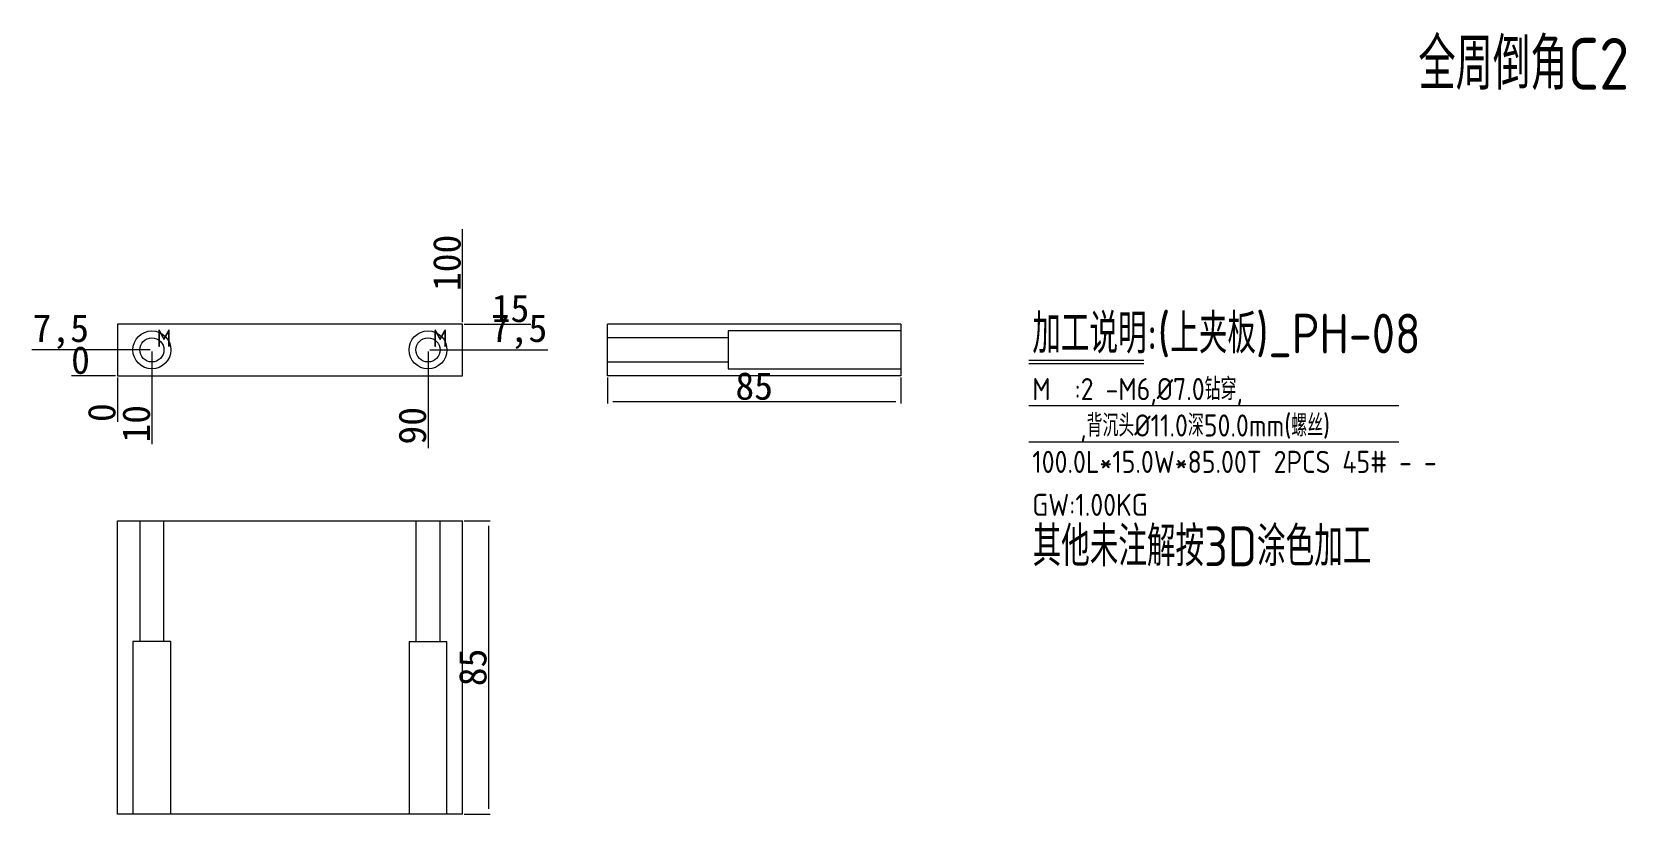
# Model space of a CAD drawing. Header units: millimetres. Extents: x 16262 to 16724, y 65610 to 65837.
import ezdxf

# ---------------------------------------------------------------- set-up
doc = ezdxf.new("R2010")
doc.units = ezdxf.units.MM
doc.linetypes.add('DASHED', pattern=[0])
doc.layers.add('dim', color=4, linetype='Continuous')
doc.layers.add('dim_temp', color=161, linetype='Continuous', lineweight=9)
doc.layers.add('PH', color=7, linetype='Continuous', true_color=0xffffff)
doc.layers.add('U1', color=7, linetype='Continuous', true_color=0xffffff)
doc.styles.add('_PUG_ERP', font='txt')
doc.styles.add('gbenor', font='gbenor.shx', dxfattribs={"bigfont": 'gbcbig'})
doc.dimstyles.new('_PUG_ERP', dxfattribs={"dimtxt": 8, "dimasz": 1.5, "dimexe": 0.5, "dimexo": 0.5, "dimgap": 0.5, "dimtad": 1, "dimtxsty": '_PUG_ERP', "dimblk": 'CLOSEDBLANK', "dimcen": 0, "dimclrd": 4, "dimclre": 4, "dimclrt": 3, "dimazin": 3, "dimtfac": 1, "dimtmove": 0, "dimatfit": 3, "dimldrblk": 'CLOSEDBLANK', "dimlwd": 9, "dimlwe": 9})

# ---------------------------------------------------------------- blocks, each defined once
blk = doc.blocks.new('*D1266')
at = {"layer": 'Defpoints', "color": 0}
for p in [(16376.53, 65744.47), (16394.03, 65744.47), (16286.53, 65736.97)]:
    blk.add_point(p, dxfattribs=at)
at = {"layer": 'dim_temp', "color": 4, "lineweight": 9}
blk.add_line((16377.03, 65744.47), (16411.29, 65744.47), dxfattribs=at)
at = {"layer": 'dim_temp', "color": 3, "lineweight": 18, "insert": (16402.91, 65749.73), "char_height": 8, "attachment_point": 5, "style": '_PUG_ERP'}
blk.add_mtext('7,5', dxfattribs=at)
blk = doc.blocks.new('_ClosedBlank')
blk = doc.blocks.new('*D1267')
at = {"layer": 'Defpoints', "color": 0}
for p in [(16386.53, 65751.97), (16394.03, 65751.97), (16286.53, 65736.97)]:
    blk.add_point(p, dxfattribs=at)
at = {"layer": 'dim_temp', "color": 4, "lineweight": 9}
blk.add_line((16387.03, 65751.97), (16406.34, 65751.97), dxfattribs=at)
at = {"layer": 'dim_temp', "color": 3, "lineweight": 18, "insert": (16400.43, 65756.47), "char_height": 8, "attachment_point": 5, "style": '_PUG_ERP'}
blk.add_mtext('15', dxfattribs=at)
blk = doc.blocks.new('*D1268')
at = {"layer": 'Defpoints', "color": 0}
for p in [(16279.03, 65736.97), (16286.53, 65736.97), (16286.53, 65736.97)]:
    blk.add_point(p, dxfattribs=at)
at = {"layer": 'dim_temp', "color": 4, "lineweight": 9}
blk.add_line((16286.03, 65736.97), (16273.2, 65736.97), dxfattribs=at)
at = {"layer": 'dim_temp', "color": 3, "lineweight": 18, "insert": (16275.86, 65741.47), "char_height": 8, "attachment_point": 5, "style": '_PUG_ERP'}
blk.add_mtext('0', dxfattribs=at)
blk = doc.blocks.new('*D1269')
at = {"layer": 'Defpoints', "color": 0}
for p in [(16279.03, 65744.47), (16296.53, 65744.47), (16286.53, 65736.97)]:
    blk.add_point(p, dxfattribs=at)
at = {"layer": 'dim_temp', "color": 4, "lineweight": 9}
blk.add_line((16296.03, 65744.47), (16261.77, 65744.47), dxfattribs=at)
at = {"layer": 'dim_temp', "color": 3, "lineweight": 18, "insert": (16270.15, 65749.73), "char_height": 8, "attachment_point": 5, "style": '_PUG_ERP'}
blk.add_mtext('7,5', dxfattribs=at)
blk = doc.blocks.new('*D1270')
at = {"layer": 'Defpoints', "color": 0}
for p in [(16376.53, 65744.47), (16286.53, 65736.97), (16376.53, 65729.47)]:
    blk.add_point(p, dxfattribs=at)
at = {"layer": 'dim_temp', "color": 4, "lineweight": 9}
blk.add_line((16376.53, 65743.97), (16376.53, 65716.02), dxfattribs=at)
at = {"layer": 'dim_temp', "color": 3, "lineweight": 18, "insert": (16372.03, 65722.49), "char_height": 8, "attachment_point": 5, "rotation": 90, "style": '_PUG_ERP'}
blk.add_mtext('90', dxfattribs=at)
blk = doc.blocks.new('*D1271')
at = {"layer": 'Defpoints', "color": 0}
for p in [(16296.53, 65744.47), (16286.53, 65736.97), (16296.53, 65729.47)]:
    blk.add_point(p, dxfattribs=at)
at = {"layer": 'dim_temp', "color": 4, "lineweight": 9}
blk.add_line((16296.53, 65743.97), (16296.53, 65717.16), dxfattribs=at)
at = {"layer": 'dim_temp', "color": 3, "lineweight": 18, "insert": (16292.03, 65723.06), "char_height": 8, "attachment_point": 5, "rotation": 90, "style": '_PUG_ERP'}
blk.add_mtext('10', dxfattribs=at)
blk = doc.blocks.new('*D1272')
at = {"layer": 'Defpoints', "color": 0}
for p in [(16286.53, 65736.97), (16286.53, 65736.97), (16286.53, 65729.47)]:
    blk.add_point(p, dxfattribs=at)
at = {"layer": 'dim_temp', "color": 4, "lineweight": 9}
blk.add_line((16286.53, 65736.47), (16286.53, 65723.64), dxfattribs=at)
at = {"layer": 'dim_temp', "color": 3, "lineweight": 18, "insert": (16282.03, 65726.3), "char_height": 8, "attachment_point": 5, "rotation": 90, "style": '_PUG_ERP'}
blk.add_mtext('0', dxfattribs=at)
blk = doc.blocks.new('*D1273')
at = {"layer": 'Defpoints', "color": 0}
for p in [(16386.53, 65759.47), (16386.53, 65751.97), (16286.53, 65736.97)]:
    blk.add_point(p, dxfattribs=at)
at = {"layer": 'dim_temp', "color": 4, "lineweight": 9}
blk.add_line((16386.53, 65752.47), (16386.53, 65779.4), dxfattribs=at)
at = {"layer": 'dim_temp', "color": 3, "lineweight": 18, "insert": (16382.03, 65769.68), "char_height": 8, "attachment_point": 5, "rotation": 90, "style": '_PUG_ERP'}
blk.add_mtext('100', dxfattribs=at)
blk = doc.blocks.new('*D1274')
at = {"layer": 'Defpoints', "color": 0}
for p in [(16386.53, 65694.97), (16386.53, 65609.97), (16394.03, 65609.97)]:
    blk.add_point(p, dxfattribs=at)
at = {"layer": 'dim_temp', "color": 4, "lineweight": 9}
for p, q in [((16387.03, 65694.97), (16394.53, 65694.97)), ((16394.03, 65693.47), (16394.03, 65611.47)), ((16387.03, 65609.97), (16394.53, 65609.97))]:
    blk.add_line(p, q, dxfattribs=at)
at = {"layer": 'dim_temp', "color": 3, "lineweight": 18, "insert": (16389.53, 65652.47), "char_height": 8, "attachment_point": 5, "rotation": 90, "style": '_PUG_ERP'}
blk.add_mtext('85', dxfattribs=at)
blk = doc.blocks.new('*D1275')
at = {"layer": 'Defpoints', "color": 0}
for p in [(16428.53, 65736.97), (16513.53, 65736.97), (16513.53, 65729.47)]:
    blk.add_point(p, dxfattribs=at)
at = {"layer": 'dim_temp', "color": 4, "lineweight": 9}
for p, q in [((16428.53, 65736.47), (16428.53, 65728.97)), ((16513.53, 65736.47), (16513.53, 65728.97)), ((16430.03, 65729.47), (16512.03, 65729.47))]:
    blk.add_line(p, q, dxfattribs=at)
at = {"layer": 'dim_temp', "color": 3, "lineweight": 18, "insert": (16471.03, 65733.97), "char_height": 8, "attachment_point": 5, "style": '_PUG_ERP'}
blk.add_mtext('85', dxfattribs=at)

msp = doc.modelspace()

# ---------------------------------------------------------------- linework, layer by layer
at = {"layer": 'dim', "color": 8, "linetype": 'Continuous', "lineweight": 18}
for p, q in [((16550.626, 65741.473), (16583.953, 65741.473)), ((16550.626, 65740.518), (16583.953, 65740.518)), ((16550.626, 65728.385), (16657.811, 65728.385)), ((16550.626, 65717.842), (16657.811, 65717.842))]:
    msp.add_line(p, q, dxfattribs=at)
at = {"layer": 'PH', "color": 135, "linetype": 'Continuous', "lineweight": 18}
for p, q in [((16386.53, 65751.97), (16286.53, 65751.97)), ((16286.53, 65751.97), (16286.53, 65736.97)), ((16386.53, 65736.97), (16386.53, 65751.97)), ((16428.53, 65736.97), (16428.53, 65751.97)), ((16513.53, 65751.97), (16428.53, 65751.97)), ((16513.53, 65751.97), (16513.53, 65736.97)), ((16286.53, 65736.97), (16386.53, 65736.97)), ((16513.53, 65736.97), (16428.53, 65736.97)), ((16286.53, 65694.97), (16386.53, 65694.97)), ((16286.53, 65609.97), (16286.53, 65694.97)), ((16386.53, 65609.97), (16386.53, 65694.97)), ((16386.53, 65609.97), (16286.53, 65609.97))]:
    msp.add_line(p, q, dxfattribs=at)
at = {"layer": 'PH', "color": 31, "linetype": 'DASHED', "lineweight": 13, "ltscale": 0.324786}
for p, q in [((16463.53, 65747.973), (16428.53, 65747.973)), ((16513.53, 65749.97), (16463.53, 65749.97)), ((16463.53, 65749.97), (16463.53, 65738.97)), ((16428.53, 65740.966), (16463.53, 65740.966)), ((16463.53, 65738.97), (16513.53, 65738.97)), ((16293.026, 65694.97), (16293.026, 65659.97)), ((16300.033, 65659.97), (16300.033, 65694.97)), ((16373.026, 65694.97), (16373.026, 65659.97)), ((16380.033, 65659.97), (16380.033, 65694.97)), ((16291.03, 65659.97), (16291.03, 65609.97)), ((16302.03, 65659.97), (16291.03, 65659.97)), ((16302.03, 65609.97), (16302.03, 65659.97)), ((16371.03, 65659.97), (16371.03, 65609.97)), ((16371.03, 65659.97), (16382.03, 65659.97)), ((16382.03, 65609.97), (16382.03, 65659.97))]:
    msp.add_line(p, q, dxfattribs=at)
at = {"layer": 'PH', "color": 30, "linetype": 'DASHED', "lineweight": 13, "ltscale": 0.324786}
for centre in [(16296.53, 65744.47), (16376.53, 65744.47)]:
    msp.add_circle(centre, 5.5, dxfattribs=at)
at = {"layer": 'PH', "color": 42, "linetype": 'Continuous', "lineweight": 18}
for centre in [(16296.53, 65744.47), (16376.53, 65744.47)]:
    msp.add_circle(centre, 3.503, dxfattribs=at)

# ---------------------------------------------------------------- texts
at = {"layer": 'dim', "color": 4, "lineweight": 18, "style": 'gbenor'}
for s, height, p in [('加工说明:(上夹板)_PH-08', 11.5, (16551.607, 65743.453)), ('M', 5.1, (16297.93, 65745.292)), ('M', 5.1, (16377.93, 65745.292)), ('M  :2 -M6,%%c7.0钻穿,', 6.4, (16551.586, 65729.91)), ('    ,背沉头%%c11.0深50.0mm(螺丝)', 6.4, (16551.586, 65719.368)), ('100.0L*15.0W*85.00T 2PCS 45# - - ', 6.4, (16551.586, 65708.825)), ('GW:1.00KG ', 6.4, (16551.586, 65696.373))]:
    msp.add_text(s, height=height, dxfattribs=at).set_placement(p)
at = {"layer": 'dim', "color": 21, "lineweight": 18, "style": 'gbenor'}
msp.add_text('其他未注解按3D涂色加工', height=11.5, dxfattribs=at).set_placement((16551.692, 65681.808))
at = {"layer": 'U1', "color": 3, "lineweight": 18, "style": 'gbenor'}
msp.add_text('全周倒角C2', height=15, dxfattribs=at).set_placement((16663.441, 65819.847))

# ---------------------------------------------------------------- dimensions: what is measured, and where the dimension line sits
at = {"layer": 'dim_temp', "lineweight": 18}
for feature_location, offset, dtype, origin, picture, middle in [((16386.53, 65751.97), (0, 7.5), 1, (16286.53, 65736.97), '*D1273', (16382.03, 65769.684)), ((16386.53, 65751.97), (7.5, 0), 0, (16286.53, 65736.97), '*D1267', (16400.434, 65756.47)), ((16296.53, 65744.47), (-17.5, 0), 0, (16286.53, 65736.97), '*D1269', (16270.149, 65749.732)), ((16376.53, 65744.47), (17.5, 0), 0, (16286.53, 65736.97), '*D1266', (16402.911, 65749.732)), ((16286.529705255, 65736.969668284), (-7.5, 0), 0, (16286.529705255, 65736.969668284), '*D1268', (16275.863038588, 65741.469668284)), ((16376.53, 65744.47), (0, -15), 1, (16286.53, 65736.97), '*D1270', (16372.03, 65722.493)), ((16296.53, 65744.47), (0, -15), 1, (16286.53, 65736.97), '*D1271', (16292.03, 65723.065)), ((16286.529705255, 65736.969668284), (0, -7.5), 1, (16286.529705255, 65736.969668284), '*D1272', (16282.029705255, 65726.303001617))]:
    dim = msp.add_ordinate_dim(feature_location=feature_location, offset=offset, dtype=dtype, origin=origin, dimstyle='_PUG_ERP', dxfattribs=at)
    dim.commit()
    dim.dimension.update_dxf_attribs({"geometry": picture, "text_midpoint": middle})
dim = msp.add_linear_dim(base=(16513.53, 65729.47), p1=(16428.53, 65736.97), p2=(16513.53, 65736.97), dimstyle='_PUG_ERP', dxfattribs=at)
dim.commit()
dim.dimension.update_dxf_attribs({"geometry": '*D1275', "text_midpoint": (16471.03, 65733.97)})
dim = msp.add_linear_dim(base=(16394.03, 65609.97), p1=(16386.53, 65694.97), p2=(16386.53, 65609.97), angle=90, dimstyle='_PUG_ERP', dxfattribs=at)
dim.commit()
dim.dimension.update_dxf_attribs({"geometry": '*D1274', "text_midpoint": (16389.53, 65652.47)})

doc.saveas('drawing.dxf')
